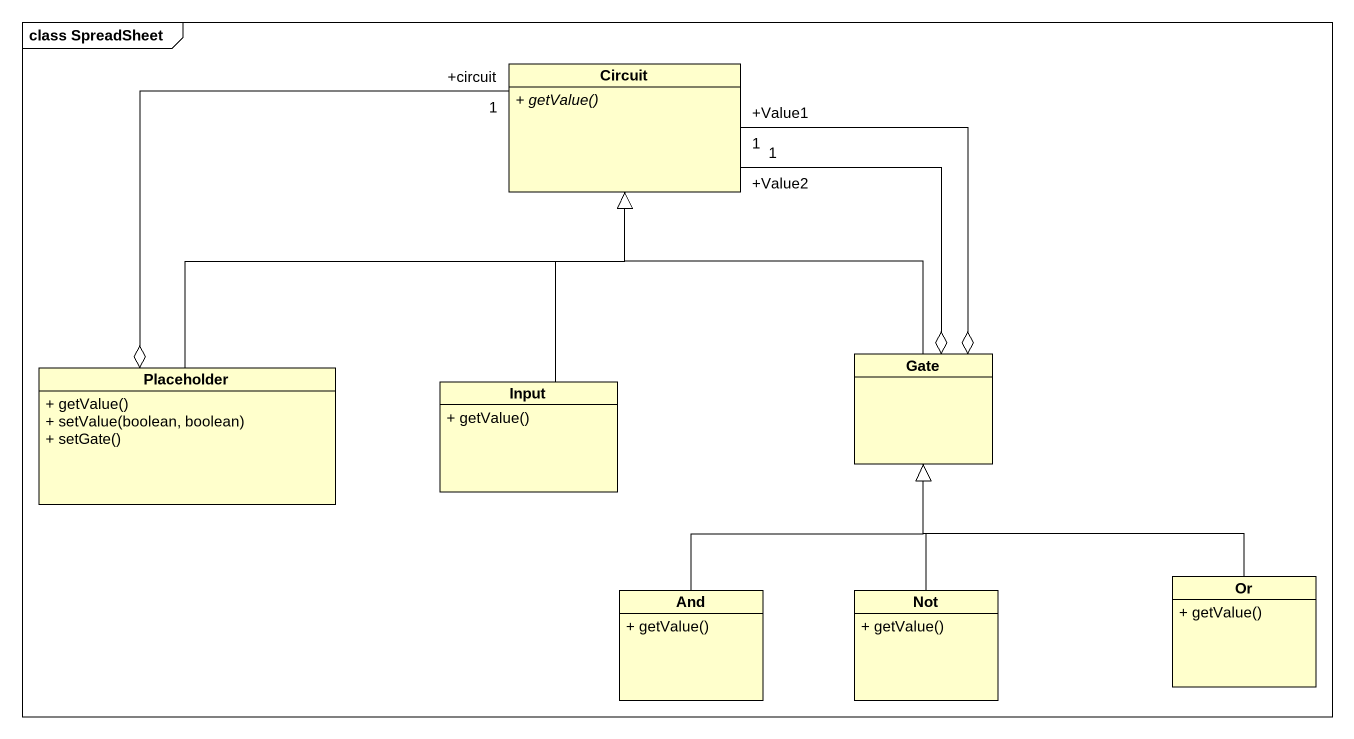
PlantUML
@startuml
mainframe class SpreadSheet
hide circle
hide empty members
skinparam classAttributeIconSize 0
class Circuit {
  {abstract} + getValue()
}
class Placeholder {
  + getValue()
  + setValue(boolean, boolean)
  + setGate()
}
class Input {
  + getValue()
}
class Gate
class Or {
  + getValue()
}
class And {
  + getValue()
}
class Not {
  + getValue()
}
Circuit "+circuit\n1" --o Placeholder
Circuit "+Value1\n1" --o Gate
Circuit "+Value2\n1" --o Gate
Placeholder -up-|> Circuit
Input -up-|> Circuit
Gate -up-|> Circuit
Or -up-|> Gate
And -up-|> Gate
Not -up-|> Gate
@enduml
